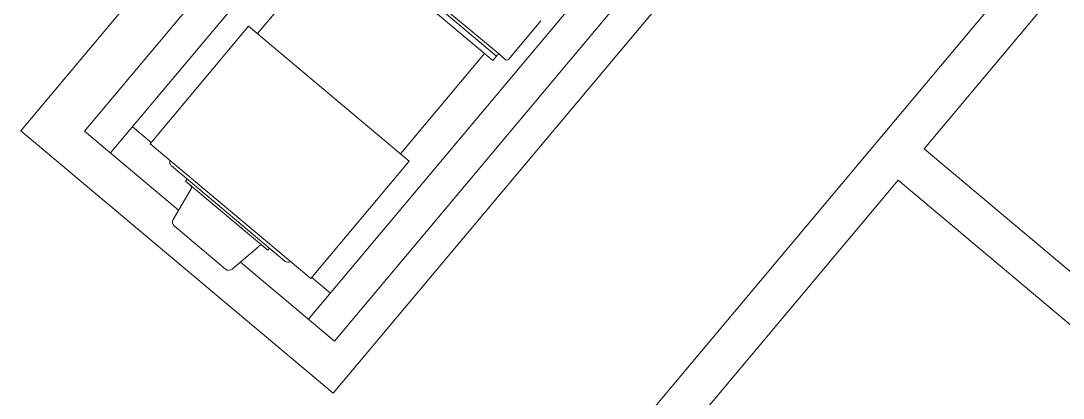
# Model space of a CAD drawing. Header units: millimetres. Extents: x 834140250 to 834644390, y 817877047 to 817987022.
# Drawn here: x 834166654 to 834169210, y 817931301 to 817932225 of the extents above; entities that cross this region are included whole.
import ezdxf

# ---------------------------------------------------------------- set-up
doc = ezdxf.new("R2010")
doc.units = ezdxf.units.MM
doc.header["$LTSCALE"] = 1000
doc.header["$MEASUREMENT"] = 0
doc.layers.add('VPA040_Text', color=3, linetype='Continuous')
doc.layers.add('VPAX', color=7, linetype='Continuous', lineweight=13)

# ---------------------------------------------------------------- blocks, each defined once
blk = doc.blocks.new('A$C767F005D')
at = {"layer": 'VPAX', "color": 253}
for p, q in [((-6789, -11077.8), (-5182, -9162.7)), ((-6725.2, -11131.4), (-5401, -9553.3)), ((-4569.2, -9676.9), (-6176.2, -11592)), ((-4915.9, -9960.4), (-6240, -11538.5)), ((-6183.2, -10545.1), (-5770.5, -10891.4)), ((-6179.6, -10576.4), (-5788.2, -10904.8)), ((-5779.1, -10893.9), (-6170.4, -10565.6)), ((-6365.4, -10838.8), (-6159.4, -10593.3)), ((-5749.7, -10902.3), (-5670.4, -10807.8)), ((-6628.4, -11108.7), (-6386.8, -10820.8)), ((-6386.8, -10820.8), (-5992.9, -11151.3)), ((-6014.3, -11133.4), (-5808.3, -10887.9)), ((-5788.2, -10904.8), (-5779.1, -10893.9)), ((-5779.1, -10893.9), (-5777.5, -10892)), ((-5779.1, -10893.9), (-5779.1, -10893.9)), ((-5770.5, -10891.4), (-5756.8, -10902.9)), ((-6789, -11077.8), (-6558.4, -11271.3)), ((-6626, -11105.8), (-6671.6, -11067.5)), ((-6234.5, -11439.2), (-6628.4, -11108.7)), ((-6298, -11396.3), (-6576.3, -11162.7)), ((-5992.9, -11151.3), (-6234.5, -11439.2)), ((-6541.7, -11200.5), (-6537.4, -11195.4)), ((-6339.9, -11369.8), (-6541.7, -11200.5)), ((-6571.9, -11294.2), (-6527.6, -11219.6)), ((-6443.1, -11415.9), (-6569.2, -11310.1)), ((-6426.9, -11415.8), (-6361.2, -11359.3)), ((-6339.9, -11369.8), (-6335.7, -11364.7)), ((-6406.8, -11398.5), (-6176.2, -11592)), ((-6186.4, -11474.6), (-6232.1, -11436.3))]:
    blk.add_line(p, q, dxfattribs=at)
blk.add_lwpolyline([(-6723, -13496), (-6799.6, -13431.8), (-3065, -8981), (-4539.6, -7743.7), (-4475.3, -7667.1), (-1085.6, -10511.4), (-1149.9, -10588), (-2988.4, -9045.3), (-4730.3, -11121.3), (-2432.2, -13049.7), (-1969.4, -12498.1), (-1892.8, -12562.4), (-2484.1, -13267.2), (-2560.7, -13202.9), (-2496.5, -13126.3), (-4794.6, -11197.9), (-6723, -13496)], dxfattribs=at)
blk.add_lwpolyline([(-6945.2, -11077.3), (-5274, -9085.6), (-4507.9, -9728.4), (-6179.2, -11720.1)], close=True, dxfattribs=at)
blk.add_lwpolyline([(-6945.2, -11077.3), (-5274, -9085.6), (-4507.9, -9728.4), (-6179.2, -11720.1)], close=True, dxfattribs=at)
for centre, radius, start, end in [((-5773.7, -10895.2), 5, 50, 140), ((-5753.5, -10899.1), 5, 230, 320), ((-6569.4, -11154.4), 10.8, 155.6185, 230), ((-6533.4, -11216.2), 6.67, 329.3099, 50), ((-6561.2, -11300.5), 12.5, 149.3099, 230), ((-6356.8, -11364.3), 6.67, 50, 130.6901), ((-6290, -11386.7), 12.5, 230, 298.4898), ((-6435.1, -11406.3), 12.5, 230, 310.6901)]:
    blk.add_arc(centre, radius, start, end, dxfattribs=at)

msp = doc.modelspace()

# ---------------------------------------------------------------- block references
at = {"layer": 'VPA040_Text', "color": 3, "ltscale": 500}
msp.add_blockref('A$C767F005D', (834173599.7, 817943032.7), dxfattribs=at)

doc.saveas('drawing.dxf')
